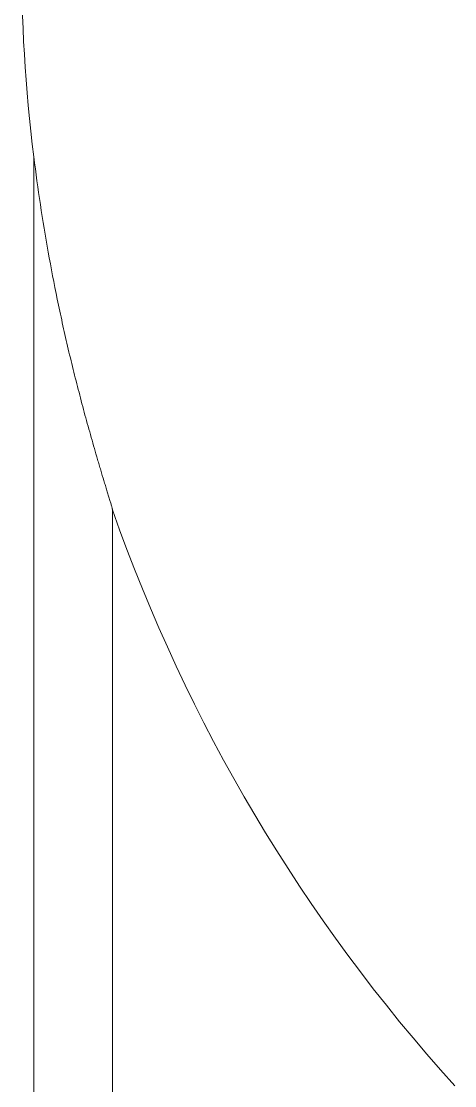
# Model space of a CAD drawing. Header units: millimetres. Extents: x 409 to 2276, y 1039 to 1674.
# Drawn here: x 1726.68 to 1732.19, y 1402.74 to 1416.27 of the extents above; entities that cross this region are included whole.
import ezdxf

# ---------------------------------------------------------------- set-up
doc = ezdxf.new("R2010")
doc.units = ezdxf.units.MM
doc.layers.add('粗实线层', color=7, linetype='Continuous', lineweight=35)

msp = doc.modelspace()

# ---------------------------------------------------------------- linework, layer by layer
at = {"layer": '粗实线层', "lineweight": 20}
for p, q in [((1726.838, 1401), (1726.838, 1414.55)), ((1727.838, 1401.07), (1727.838, 1410.062))]:
    msp.add_line(p, q, dxfattribs=at)
for radius, start, end in [(21.448, 180, 186.9921), (21.494, 199.2849, 222.133)]:
    msp.add_arc((1748.126, 1417.161), radius, start, end, dxfattribs=at)
msp.add_open_spline([(1726.838, 1414.55), (1726.863, 1414.348), (1726.891, 1414.145), (1726.952, 1413.742), (1726.985, 1413.54), (1727.057, 1413.139), (1727.095, 1412.939), (1727.157, 1412.639), (1727.178, 1412.539), (1727.222, 1412.34), (1727.244, 1412.241), (1727.29, 1412.044), (1727.314, 1411.946), (1727.362, 1411.751), (1727.387, 1411.653), (1727.437, 1411.46), (1727.462, 1411.364), (1727.514, 1411.172), (1727.541, 1411.077), (1727.594, 1410.889), (1727.621, 1410.795), (1727.655, 1410.68), (1727.662, 1410.657), (1727.675, 1410.611), (1727.682, 1410.588), (1727.702, 1410.521), (1727.715, 1410.477), (1727.735, 1410.412), (1727.741, 1410.391), (1727.754, 1410.349), (1727.76, 1410.328), (1727.772, 1410.288), (1727.778, 1410.269), (1727.79, 1410.231), (1727.795, 1410.213), (1727.803, 1410.187), (1727.806, 1410.179), (1727.811, 1410.162), (1727.813, 1410.154), (1727.82, 1410.132), (1727.824, 1410.118), (1727.829, 1410.1), (1727.83, 1410.095), (1727.833, 1410.085), (1727.835, 1410.076), (1727.837, 1410.07), (1727.838, 1410.065), (1727.838, 1410.063), (1727.838, 1410.062)], degree=3, knots=[0, 0, 0, 0, 0.125, 0.125, 0.25, 0.25, 0.375, 0.375, 0.4375, 0.4375, 0.5, 0.5, 0.5625, 0.5625, 0.625, 0.625, 0.6875, 0.6875, 0.75, 0.75, 0.8125, 0.8125, 0.828125, 0.828125, 0.84375, 0.84375, 0.875, 0.875, 0.890625, 0.890625, 0.90625, 0.90625, 0.921875, 0.921875, 0.9375, 0.9375, 0.945312, 0.945312, 0.953125, 0.953125, 0.96875, 0.96875, 0.976562, 0.976562, 0.984375, 0.992187, 0.992187, 1, 1, 1, 1], dxfattribs=at)

doc.saveas('drawing.dxf')
